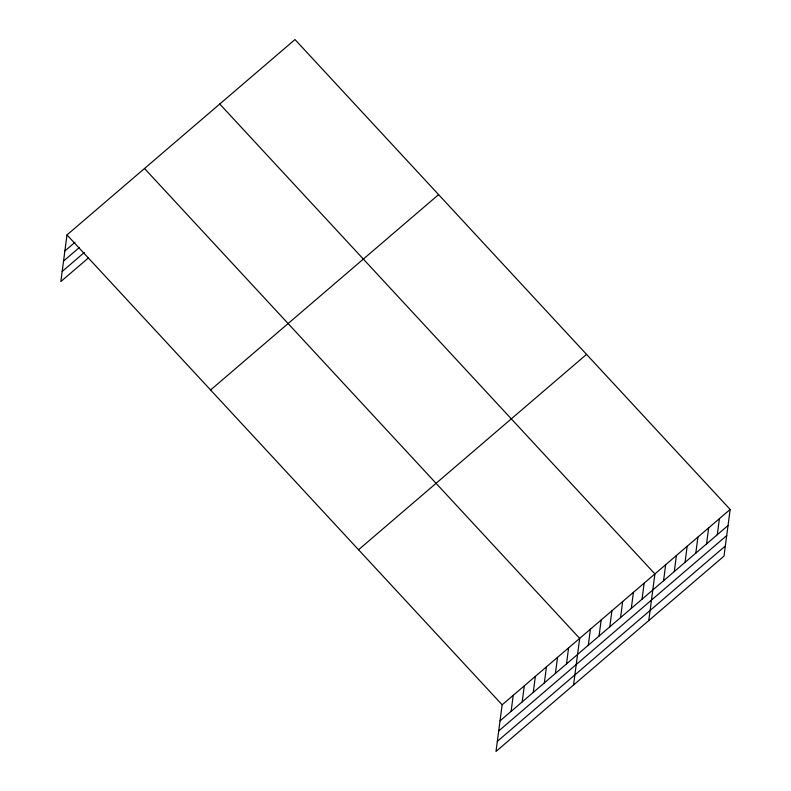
<?xml version="1.0" encoding="UTF-8"?>
<svg xmlns="http://www.w3.org/2000/svg" width="791" height="791" viewBox="0 0 791 791"><rect width="100%" height="100%" fill="white"/><g stroke="black" fill="none" stroke-linecap="round" stroke-linejoin="round"><path stroke-width="1.19" d="M730.152 509.453L502.147 704.811L496.006 751.45L724.012 556.083L730.152 509.453L294.994 39.55L66.988 234.917L60.848 281.547L88.533 257.826M511.115 711.386L513.221 695.319M522.189 701.894L524.295 685.837M533.263 692.402L535.369 676.345M544.337 682.92L546.452 666.853M555.411 673.428L557.526 657.37M566.485 663.936L568.6 647.878M573.534 685.026L579.674 638.386L144.506 168.493M588.306 645.238L590.422 629.181M599.054 636.033L601.17 619.966M609.802 626.818L611.918 610.761M620.549 617.613L622.665 601.546M631.297 608.398L633.413 592.34M642.045 599.192L644.161 583.125M648.768 620.559L654.908 573.92L219.75 104.017M663.55 580.772L665.656 564.705M674.298 571.557L676.414 555.5M685.046 562.352L687.161 546.284M695.793 553.136L697.909 537.079M706.541 543.931L708.657 527.864M717.289 534.716L719.405 518.659M64.872 250.974L75.026 242.273M63.547 261.06L79.229 247.623M62.173 271.461L84.321 252.487M210.594 389.983L438.59 194.616M358.55 549.745L586.546 354.378M500.041 720.868L728.036 525.511M498.706 730.963L726.711 535.596M497.341 741.355L725.337 545.998M66.988 234.917L502.147 704.811"/></g></svg>
